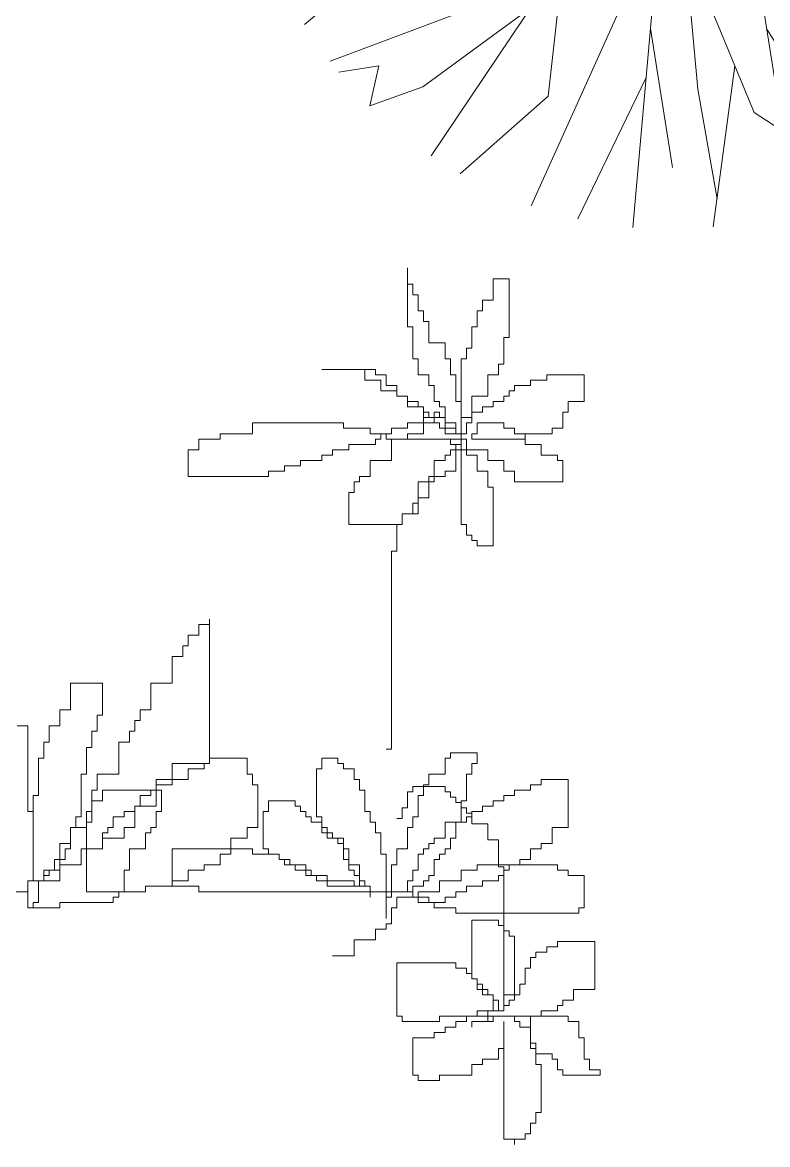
# Model space of a CAD drawing. Header units: millimetres. Extents: x -37049 to 129367, y 25385 to 90033.
# Drawn here: x 22565 to 23471, y 54036 to 55400 of the extents above; entities that cross this region are included whole.
import ezdxf

# ---------------------------------------------------------------- set-up
doc = ezdxf.new("R2010")
doc.units = ezdxf.units.MM
doc.header["$MEASUREMENT"] = 0
doc.layers.add('NCAY', color=3, linetype='Continuous', lineweight=13)

# ---------------------------------------------------------------- blocks, each defined once
blk = doc.blocks.new('A$C696C2BCD')
at = {"layer": 'NCAY'}
for p, q in [((1852.4, 1066.1), (1852.4, 994.6)), ((1852.4, 1046.6), (1852.4, 1066.1)), ((1956.6, 1053.1), (1956.6, 1027.1)), ((1976.1, 1053.1), (1956.6, 1053.1)), ((1976.1, 981.6), (1976.1, 1053.1)), ((1858.9, 1046.6), (1852.4, 1046.6)), ((1858.9, 1033.6), (1858.9, 1046.6)), ((1865.4, 1033.6), (1858.9, 1033.6)), ((1865.4, 1014.1), (1865.4, 1033.6)), ((1956.6, 1027.1), (1943.5, 1027.1)), ((1943.5, 1027.1), (1943.5, 1014.1)), ((1872, 1014.1), (1865.4, 1014.1)), ((1872, 1001.1), (1872, 1014.1)), ((1943.5, 1014.1), (1937, 1014.1)), ((1937, 1014.1), (1937, 994.6)), ((1878.5, 1001.1), (1872, 1001.1)), ((1878.5, 975.1), (1878.5, 1001.1)), ((1852.4, 994.6), (1858.9, 994.6)), ((1858.9, 994.6), (1858.9, 955.6)), ((1937, 994.6), (1930.5, 994.6)), ((1930.5, 994.6), (1930.5, 968.6)), ((1898, 975.1), (1878.5, 975.1)), ((1898, 955.6), (1898, 975.1)), ((1969.6, 949.1), (1969.6, 981.6)), ((1969.6, 981.6), (1976.1, 981.6)), ((1858.9, 955.6), (1865.4, 955.6)), ((1865.4, 955.6), (1865.4, 936.1)), ((1904.5, 955.6), (1898, 955.6)), ((1904.5, 936.1), (1904.5, 955.6)), ((1924, 955.6), (1917.5, 955.6)), ((1917.5, 955.6), (1917.5, 864.6)), ((1930.5, 968.6), (1924, 968.6)), ((1924, 968.6), (1924, 955.6)), ((1813.4, 942.6), (1748.3, 942.6)), ((1748.3, 942.6), (1800.4, 942.6)), ((1800.4, 942.6), (1800.4, 929.6)), ((1813.4, 936.1), (1813.4, 942.6)), ((1963.1, 936.1), (1963.1, 949.1)), ((1963.1, 949.1), (1969.6, 949.1)), ((1800.4, 929.6), (1819.9, 929.6)), ((1826.4, 936.1), (1813.4, 936.1)), ((1819.9, 929.6), (1819.9, 916.6)), ((1826.4, 923.1), (1826.4, 936.1)), ((1865.4, 936.1), (1878.5, 936.1)), ((1878.5, 936.1), (1878.5, 923.1)), ((1911, 936.1), (1904.5, 936.1)), ((1911, 903.6), (1911, 936.1)), ((1950.1, 910.1), (1950.1, 936.1)), ((1950.1, 936.1), (1963.1, 936.1)), ((2021.7, 929.6), (2002.1, 929.6)), ((2002.1, 929.6), (2002.1, 923.1)), ((2021.7, 936.1), (2021.7, 929.6)), ((2067.2, 936.1), (2021.7, 936.1)), ((2067.2, 903.6), (2067.2, 936.1)), ((1819.9, 916.6), (1839.4, 916.6)), ((1839.4, 923.1), (1826.4, 923.1)), ((1839.4, 910.1), (1839.4, 923.1)), ((1839.4, 916.6), (1839.4, 910.1)), ((1878.5, 923.1), (1885, 923.1)), ((1885, 923.1), (1885, 903.6)), ((1982.6, 916.6), (1976.1, 916.6)), ((1976.1, 916.6), (1976.1, 910.1)), ((2002.1, 923.1), (1982.6, 923.1)), ((1982.6, 923.1), (1982.6, 916.6)), ((1852.4, 910.1), (1839.4, 910.1)), ((1839.4, 910.1), (1852.4, 910.1)), ((1852.4, 897.1), (1852.4, 910.1)), ((1852.4, 910.1), (1852.4, 903.6)), ((1852.4, 903.6), (1865.4, 903.6)), ((1865.4, 903.6), (1865.4, 897.1)), ((1885, 903.6), (1891.5, 903.6)), ((1891.5, 903.6), (1891.5, 897.1)), ((1917.5, 903.6), (1911, 903.6)), ((1917.5, 864.6), (1917.5, 903.6)), ((1930.5, 884.1), (1930.5, 910.1)), ((1930.5, 910.1), (1950.1, 910.1)), ((1969.6, 903.6), (1956.6, 903.6)), ((1956.6, 903.6), (1956.6, 897.1)), ((1976.1, 910.1), (1969.6, 910.1)), ((1969.6, 910.1), (1969.6, 903.6)), ((2047.7, 890.6), (2047.7, 903.6)), ((2047.7, 903.6), (2067.2, 903.6)), ((1872, 897.1), (1852.4, 897.1)), ((1865.4, 897.1), (1872, 897.1)), ((1872, 884.1), (1872, 897.1)), ((1872, 897.1), (1872, 890.6)), ((1872, 890.6), (1878.5, 890.6)), ((1878.5, 890.6), (1878.5, 884.1)), ((1885, 890.6), (1891.5, 890.6)), ((1885, 884.1), (1885, 890.6)), ((1891.5, 897.1), (1898, 897.1)), ((1891.5, 890.6), (1891.5, 884.1)), ((1898, 897.1), (1898, 877.6)), ((1943.5, 890.6), (1930.5, 890.6)), ((1930.5, 890.6), (1930.5, 877.6)), ((1956.6, 897.1), (1943.5, 897.1)), ((1943.5, 897.1), (1943.5, 890.6)), ((2041.2, 871.1), (2041.2, 890.6)), ((2041.2, 890.6), (2047.7, 890.6)), ((1774.3, 877.6), (1663.7, 877.6)), ((1663.7, 877.6), (1663.7, 864.6)), ((1774.3, 871.1), (1774.3, 877.6)), ((1852.4, 871.1), (1852.4, 877.6)), ((1852.4, 877.6), (1872, 877.6)), ((1898, 884.1), (1872, 884.1)), ((1872, 877.6), (1872, 884.1)), ((1872, 884.1), (1885, 884.1)), ((1885, 877.6), (1872, 877.6)), ((1872, 877.6), (1872, 864.6)), ((1878.5, 884.1), (1885, 884.1)), ((1891.5, 884.1), (1885, 884.1)), ((1885, 884.1), (1885, 877.6)), ((1885, 884.1), (1885, 877.6)), ((1885, 877.6), (1891.5, 877.6)), ((1891.5, 877.6), (1891.5, 871.1)), ((1898, 871.1), (1898, 884.1)), ((1898, 877.6), (1911, 877.6)), ((1911, 877.6), (1911, 864.6)), ((1917.5, 877.6), (1917.5, 884.1)), ((1917.5, 884.1), (1930.5, 884.1)), ((1917.5, 845.1), (1917.5, 877.6)), ((1917.5, 877.6), (1917.5, 754.1)), ((1930.5, 877.6), (1924, 877.6)), ((1924, 877.6), (1924, 864.6)), ((1969.6, 877.6), (1937, 877.6)), ((1937, 877.6), (1937, 864.6)), ((1969.6, 871.1), (1969.6, 877.6)), ((1624.6, 864.6), (1624.6, 858.1)), ((1663.7, 864.6), (1624.6, 864.6)), ((1806.9, 871.1), (1774.3, 871.1)), ((1806.9, 864.6), (1806.9, 871.1)), ((1826.4, 864.6), (1806.9, 864.6)), ((1819.9, 858.1), (1819.9, 864.6)), ((1819.9, 864.6), (1832.9, 864.6)), ((1826.4, 858.1), (1826.4, 864.6)), ((1832.9, 864.6), (1832.9, 871.1)), ((1832.9, 871.1), (1852.4, 871.1)), ((1872, 864.6), (1852.4, 864.6)), ((1852.4, 864.6), (1852.4, 858.1)), ((1891.5, 871.1), (1898, 871.1)), ((1911, 871.1), (1898, 871.1)), ((1898, 871.1), (1898, 864.6)), ((1898, 864.6), (1917.5, 864.6)), ((1911, 864.6), (1911, 871.1)), ((1917.5, 864.6), (1917.5, 858.1)), ((1924, 864.6), (1917.5, 864.6)), ((1917.5, 864.6), (1917.5, 851.6)), ((1937, 864.6), (1930.5, 864.6)), ((1930.5, 864.6), (1930.5, 858.1)), ((1982.6, 871.1), (1969.6, 871.1)), ((1982.6, 864.6), (1982.6, 871.1)), ((1995.6, 864.6), (1982.6, 864.6)), ((1995.6, 851.6), (1995.6, 864.6)), ((1995.6, 858.1), (1995.6, 864.6)), ((1995.6, 864.6), (2028.2, 864.6)), ((2028.2, 864.6), (2028.2, 871.1)), ((2028.2, 871.1), (2041.2, 871.1)), ((1624.6, 858.1), (1598.6, 858.1)), ((1598.6, 858.1), (1598.6, 845.1)), ((1780.8, 845.1), (1780.8, 851.6)), ((1780.8, 851.6), (1813.4, 851.6)), ((1813.4, 851.6), (1813.4, 858.1)), ((1813.4, 858.1), (1819.9, 858.1)), ((1917.5, 858.1), (1826.4, 858.1)), ((1852.4, 858.1), (1832.9, 858.1)), ((1832.9, 858.1), (1832.9, 832.1)), ((1904.5, 851.6), (1904.5, 858.1)), ((1904.5, 858.1), (1924, 858.1)), ((1917.5, 851.6), (1904.5, 851.6)), ((1917.5, 851.6), (1911, 851.6)), ((1911, 851.6), (1911, 845.1)), ((1917.5, 845.1), (1917.5, 851.6)), ((1924, 858.1), (1924, 845.1)), ((1930.5, 858.1), (1995.6, 858.1)), ((2015.1, 851.6), (1995.6, 851.6)), ((2015.1, 838.6), (2015.1, 851.6)), ((1598.6, 845.1), (1585.6, 845.1)), ((1585.6, 845.1), (1585.6, 812.6)), ((1748.3, 832.1), (1748.3, 838.6)), ((1748.3, 838.6), (1761.3, 838.6)), ((1761.3, 838.6), (1761.3, 845.1)), ((1761.3, 845.1), (1780.8, 845.1)), ((1904.5, 838.6), (1898, 838.6)), ((1898, 838.6), (1898, 832.1)), ((1911, 845.1), (1904.5, 845.1)), ((1904.5, 845.1), (1904.5, 838.6)), ((1911, 845.1), (1917.5, 845.1)), ((1911, 819.1), (1911, 845.1)), ((1924, 845.1), (1917.5, 845.1)), ((1924, 838.6), (1924, 845.1)), ((1924, 845.1), (1950.1, 845.1)), ((1937, 838.6), (1924, 838.6)), ((1937, 819.1), (1937, 838.6)), ((1950.1, 845.1), (1950.1, 832.1)), ((2034.7, 838.6), (2015.1, 838.6)), ((2034.7, 832.1), (2034.7, 838.6)), ((1683.2, 812.6), (1683.2, 819.1)), ((1683.2, 819.1), (1702.7, 819.1)), ((1702.7, 819.1), (1702.7, 825.6)), ((1702.7, 825.6), (1722.3, 825.6)), ((1722.3, 832.1), (1748.3, 832.1)), ((1722.3, 825.6), (1722.3, 832.1)), ((1832.9, 832.1), (1806.9, 832.1)), ((1806.9, 832.1), (1806.9, 812.6)), ((1898, 832.1), (1885, 832.1)), ((1885, 832.1), (1885, 806.1)), ((1898, 812.6), (1898, 819.1)), ((1898, 819.1), (1911, 819.1)), ((1950.1, 819.1), (1937, 819.1)), ((1950.1, 832.1), (1969.6, 832.1)), ((1950.1, 799.6), (1950.1, 819.1)), ((1969.6, 832.1), (1969.6, 819.1)), ((1969.6, 819.1), (1982.6, 819.1)), ((1982.6, 819.1), (1982.6, 806.1)), ((2041.2, 832.1), (2034.7, 832.1)), ((2041.2, 806.1), (2041.2, 832.1)), ((1585.6, 812.6), (1683.2, 812.6)), ((1793.8, 806.1), (1787.3, 806.1)), ((1787.3, 806.1), (1787.3, 793.1)), ((1806.9, 812.6), (1793.8, 812.6)), ((1793.8, 812.6), (1793.8, 806.1)), ((1885, 806.1), (1865.4, 806.1)), ((1865.4, 806.1), (1865.4, 780.1)), ((1878.5, 812.6), (1898, 812.6)), ((1878.5, 786.6), (1878.5, 812.6)), ((1982.6, 806.1), (2041.2, 806.1)), ((1787.3, 793.1), (1780.8, 793.1)), ((1780.8, 793.1), (1780.8, 754.1)), ((1956.6, 799.6), (1950.1, 799.6)), ((1956.6, 728.1), (1956.6, 799.6)), ((1865.4, 780.1), (1858.9, 780.1)), ((1858.9, 780.1), (1858.9, 767.1)), ((1865.4, 767.1), (1865.4, 786.6)), ((1865.4, 786.6), (1878.5, 786.6)), ((1845.9, 754.1), (1845.9, 767.1)), ((1845.9, 767.1), (1865.4, 767.1)), ((1858.9, 767.1), (1845.9, 767.1)), ((1845.9, 767.1), (1845.9, 754.1)), ((1780.8, 754.1), (1845.9, 754.1)), ((1845.9, 754.1), (1839.4, 754.1)), ((1839.4, 754.1), (1839.4, 721.6)), ((1917.5, 754.1), (1924, 754.1)), ((1924, 754.1), (1924, 741.1)), ((1924, 741.1), (1930.5, 741.1)), ((1930.5, 741.1), (1930.5, 734.6)), ((1930.5, 734.6), (1937, 734.6)), ((1937, 734.6), (1937, 728.1)), ((1937, 728.1), (1956.6, 728.1)), ((1832.9, 721.6), (1832.9, 481.1)), ((1839.4, 721.6), (1832.9, 721.6)), ((1598.6, 619.6), (1598.6, 632.6)), ((1598.6, 632.6), (1611.6, 632.6)), ((1611.6, 639.1), (1611.6, 463.6)), ((1611.6, 632.6), (1611.6, 639.1)), ((1585.6, 606.6), (1585.6, 619.6)), ((1585.6, 619.6), (1598.6, 619.6)), ((1579.1, 593.6), (1579.1, 606.6)), ((1579.1, 606.6), (1585.6, 606.6)), ((1566, 561.1), (1566, 593.6)), ((1566, 593.6), (1579.1, 593.6)), ((1481.4, 561.1), (1442.4, 561.1)), ((1442.4, 561.1), (1442.4, 528.6)), ((1481.4, 522.1), (1481.4, 561.1)), ((1540, 528.6), (1540, 561.1)), ((1540, 561.1), (1566, 561.1)), ((1442.4, 528.6), (1429.4, 528.6)), ((1429.4, 528.6), (1429.4, 509.1)), ((1474.9, 502.6), (1474.9, 522.1)), ((1474.9, 522.1), (1481.4, 522.1)), ((1527, 515.6), (1527, 528.6)), ((1527, 528.6), (1540, 528.6)), ((1390.3, 509.1), (1377.3, 509.1)), ((1390.3, 405.1), (1390.3, 509.1)), ((1429.4, 509.1), (1416.3, 509.1)), ((1416.3, 509.1), (1416.3, 489.6)), ((1520.5, 502.6), (1520.5, 515.6)), ((1520.5, 515.6), (1527, 515.6)), ((1468.4, 483.1), (1468.4, 502.6)), ((1468.4, 502.6), (1474.9, 502.6)), ((1514, 489.6), (1514, 502.6)), ((1514, 502.6), (1520.5, 502.6)), ((1416.3, 489.6), (1409.8, 489.6)), ((1409.8, 489.6), (1409.8, 470.1)), ((1461.9, 450.6), (1461.9, 483.1)), ((1461.9, 483.1), (1468.4, 483.1)), ((1501, 450.6), (1501, 489.6)), ((1501, 489.6), (1514, 489.6)), ((1832.9, 481.1), (1826.4, 481.1)), ((1409.8, 470.1), (1403.3, 470.1)), ((1403.3, 470.1), (1403.3, 424.6)), ((1611.6, 463.6), (1611.6, 470.1)), ((1611.6, 470.1), (1657.2, 470.1)), ((1657.2, 470.1), (1657.2, 450.6)), ((1767.8, 470.1), (1748.3, 470.1)), ((1748.3, 470.1), (1748.3, 457.1)), ((1767.8, 463.6), (1767.8, 470.1)), ((1904.5, 470.1), (1898, 470.1)), ((1898, 470.1), (1898, 450.6)), ((1937, 476.6), (1904.5, 476.6)), ((1904.5, 476.6), (1904.5, 470.1)), ((1937, 463.6), (1937, 476.6)), ((1455.4, 398.6), (1455.4, 450.6)), ((1455.4, 450.6), (1461.9, 450.6)), ((1474.9, 431.1), (1474.9, 450.6)), ((1474.9, 450.6), (1501, 450.6)), ((1611.6, 463.6), (1566, 463.6)), ((1566, 463.6), (1566, 444.1)), ((1585.6, 444.1), (1585.6, 457.1)), ((1585.6, 457.1), (1605.1, 457.1)), ((1605.1, 457.1), (1605.1, 463.6)), ((1605.1, 463.6), (1611.6, 463.6)), ((1657.2, 450.6), (1663.7, 450.6)), ((1663.7, 450.6), (1663.7, 437.6)), ((1748.3, 457.1), (1741.8, 457.1)), ((1741.8, 457.1), (1741.8, 398.6)), ((1774.3, 463.6), (1767.8, 463.6)), ((1774.3, 457.1), (1774.3, 463.6)), ((1787.3, 457.1), (1774.3, 457.1)), ((1787.3, 444.1), (1787.3, 457.1)), ((1898, 450.6), (1878.5, 450.6)), ((1878.5, 450.6), (1878.5, 437.6)), ((1924, 418.1), (1924, 450.6)), ((1924, 450.6), (1930.5, 450.6)), ((1930.5, 450.6), (1930.5, 463.6)), ((1930.5, 463.6), (1937, 463.6)), ((1566, 444.1), (1546.5, 444.1)), ((1546.5, 444.1), (1546.5, 411.6)), ((1546.5, 431.1), (1546.5, 437.6)), ((1546.5, 437.6), (1566, 437.6)), ((1566, 437.6), (1566, 444.1)), ((1566, 444.1), (1585.6, 444.1)), ((1663.7, 437.6), (1670.2, 437.6)), ((1670.2, 437.6), (1670.2, 385.6)), ((1793.8, 444.1), (1787.3, 444.1)), ((1793.8, 431.1), (1793.8, 444.1)), ((1878.5, 437.6), (1872, 437.6)), ((1872, 437.6), (1872, 424.6)), ((2002.1, 431.1), (2002.1, 437.6)), ((2002.1, 437.6), (2015.1, 437.6)), ((2015.1, 437.6), (2015.1, 444.1)), ((2015.1, 444.1), (2047.7, 444.1)), ((2047.7, 444.1), (2047.7, 385.6)), ((1403.3, 424.6), (1396.8, 424.6)), ((1396.8, 424.6), (1396.8, 320.6)), ((1468.4, 392.1), (1468.4, 431.1)), ((1468.4, 431.1), (1474.9, 431.1)), ((1553, 431.1), (1481.4, 431.1)), ((1481.4, 431.1), (1481.4, 418.1)), ((1527, 411.6), (1527, 424.6)), ((1527, 424.6), (1540, 424.6)), ((1540, 424.6), (1540, 431.1)), ((1540, 431.1), (1546.5, 431.1)), ((1553, 405.1), (1553, 431.1)), ((1800.4, 431.1), (1793.8, 431.1)), ((1800.4, 405.1), (1800.4, 431.1)), ((1858.9, 429), (1852.4, 429)), ((1852.4, 429), (1852.4, 409.5)), ((1898, 435.5), (1858.9, 435.5)), ((1858.9, 435.5), (1858.9, 429)), ((1872, 424.6), (1865.4, 424.6)), ((1865.4, 424.6), (1865.4, 398.6)), ((1898, 429), (1898, 435.5)), ((1904.5, 429), (1898, 429)), ((1904.5, 422.5), (1904.5, 429)), ((1969.6, 418.1), (1969.6, 424.6)), ((1969.6, 424.6), (1982.6, 424.6)), ((1982.6, 424.6), (1982.6, 431.1)), ((1982.6, 431.1), (2002.1, 431.1)), ((1481.4, 418.1), (1468.4, 418.1)), ((1468.4, 418.1), (1468.4, 405.1)), ((1520.5, 385.6), (1520.5, 411.6)), ((1520.5, 411.6), (1527, 411.6)), ((1546.5, 411.6), (1520.5, 411.6)), ((1520.5, 411.6), (1520.5, 405.1)), ((1715.7, 418.1), (1683.2, 418.1)), ((1683.2, 418.1), (1683.2, 405.1)), ((1715.7, 411.6), (1715.7, 418.1)), ((1722.3, 411.6), (1715.7, 411.6)), ((1722.3, 405.1), (1722.3, 411.6)), ((1852.4, 409.5), (1845.9, 409.5)), ((1845.9, 409.5), (1845.9, 396.5)), ((1911, 422.5), (1904.5, 422.5)), ((1911, 416), (1911, 422.5)), ((1917.5, 416), (1911, 416)), ((1917.5, 392.1), (1917.5, 418.1)), ((1917.5, 418.1), (1924, 418.1)), ((1917.5, 409.5), (1917.5, 416)), ((1924, 409.5), (1917.5, 409.5)), ((1924, 403), (1924, 409.5)), ((1943.5, 405.1), (1943.5, 411.6)), ((1943.5, 411.6), (1956.6, 411.6)), ((1956.6, 411.6), (1956.6, 418.1)), ((1956.6, 418.1), (1969.6, 418.1)), ((1396.8, 405.1), (1390.3, 405.1)), ((1396.8, 320.6), (1396.8, 405.1)), ((1448.9, 385.6), (1448.9, 398.6)), ((1448.9, 398.6), (1455.4, 398.6)), ((1468.4, 405.1), (1461.9, 405.1)), ((1461.9, 405.1), (1461.9, 385.6)), ((1507.5, 398.6), (1494.4, 398.6)), ((1494.4, 398.6), (1494.4, 385.6)), ((1520.5, 405.1), (1507.5, 405.1)), ((1507.5, 405.1), (1507.5, 398.6)), ((1546.5, 385.6), (1546.5, 405.1)), ((1546.5, 405.1), (1553, 405.1)), ((1683.2, 405.1), (1676.7, 405.1)), ((1676.7, 405.1), (1676.7, 359.6)), ((1728.8, 405.1), (1722.3, 405.1)), ((1728.8, 398.6), (1728.8, 405.1)), ((1735.3, 398.6), (1728.8, 398.6)), ((1735.3, 392.1), (1735.3, 398.6)), ((1741.8, 398.6), (1748.3, 398.6)), ((1748.3, 398.6), (1748.3, 379.1)), ((1806.9, 405.1), (1800.4, 405.1)), ((1806.9, 392.1), (1806.9, 405.1)), ((1845.9, 396.5), (1839.4, 396.5)), ((1865.4, 398.6), (1858.9, 398.6)), ((1858.9, 398.6), (1858.9, 385.6)), ((1930.5, 403), (1924, 403)), ((1924, 392.1), (1924, 398.6)), ((1924, 398.6), (1930.5, 398.6)), ((1930.5, 398.6), (1930.5, 405.1)), ((1930.5, 405.1), (1943.5, 405.1)), ((1930.5, 390), (1930.5, 403)), ((1461.9, 385.6), (1442.4, 385.6)), ((1442.4, 385.6), (1442.4, 359.6)), ((1442.4, 366.1), (1442.4, 385.6)), ((1442.4, 385.6), (1448.9, 385.6)), ((1461.9, 307.6), (1461.9, 392.1)), ((1461.9, 392.1), (1468.4, 392.1)), ((1494.4, 385.6), (1487.9, 385.6)), ((1487.9, 385.6), (1487.9, 379.1)), ((1507.5, 372.6), (1507.5, 385.6)), ((1507.5, 385.6), (1520.5, 385.6)), ((1540, 379.1), (1540, 385.6)), ((1540, 385.6), (1546.5, 385.6)), ((1670.2, 385.6), (1657.2, 385.6)), ((1657.2, 385.6), (1657.2, 372.6)), ((1748.3, 392.1), (1735.3, 392.1)), ((1748.3, 385.6), (1748.3, 392.1)), ((1754.8, 385.6), (1748.3, 385.6)), ((1754.8, 372.6), (1754.8, 385.6)), ((1813.4, 392.1), (1806.9, 392.1)), ((1813.4, 379.1), (1813.4, 392.1)), ((1858.9, 385.6), (1852.4, 385.6)), ((1852.4, 385.6), (1852.4, 359.6)), ((1898, 372.6), (1898, 392.1)), ((1898, 392.1), (1924, 392.1)), ((1911, 372.6), (1911, 392.1)), ((1911, 392.1), (1917.5, 392.1)), ((1950.1, 390), (1930.5, 390)), ((1950.1, 370.5), (1950.1, 390)), ((2047.7, 385.6), (2028.2, 385.6)), ((2028.2, 385.6), (2028.2, 366.1)), ((1487.9, 379.1), (1481.4, 379.1)), ((1481.4, 379.1), (1481.4, 372.6)), ((1481.4, 359.6), (1481.4, 372.6)), ((1481.4, 372.6), (1507.5, 372.6)), ((1533.5, 359.6), (1533.5, 379.1)), ((1533.5, 379.1), (1540, 379.1)), ((1657.2, 372.6), (1637.6, 372.6)), ((1637.6, 372.6), (1637.6, 353.1)), ((1748.3, 379.1), (1761.3, 379.1)), ((1774.3, 372.6), (1754.8, 372.6)), ((1761.3, 379.1), (1761.3, 372.6)), ((1761.3, 372.6), (1767.8, 372.6)), ((1767.8, 372.6), (1767.8, 366.1)), ((1774.3, 359.6), (1774.3, 372.6)), ((1819.9, 379.1), (1813.4, 379.1)), ((1819.9, 353.1), (1819.9, 379.1)), ((1885, 372.6), (1898, 372.6)), ((1885, 366.1), (1885, 372.6)), ((1904.5, 359.6), (1904.5, 372.6)), ((1904.5, 372.6), (1911, 372.6)), ((1963.1, 370.5), (1950.1, 370.5)), ((1963.1, 338), (1963.1, 370.5)), ((1429.4, 320.6), (1429.4, 366.1)), ((1429.4, 366.1), (1442.4, 366.1)), ((1442.4, 359.6), (1435.9, 359.6)), ((1435.9, 359.6), (1435.9, 346.6)), ((1455.4, 340.1), (1455.4, 359.6)), ((1455.4, 359.6), (1481.4, 359.6)), ((1514, 333.6), (1514, 359.6)), ((1514, 359.6), (1533.5, 359.6)), ((1566, 359.6), (1566, 314.1)), ((1663.7, 359.6), (1566, 359.6)), ((1663.7, 353.1), (1663.7, 359.6)), ((1676.7, 359.6), (1683.2, 359.6)), ((1683.2, 359.6), (1683.2, 353.1)), ((1767.8, 366.1), (1774.3, 366.1)), ((1774.3, 366.1), (1774.3, 346.6)), ((1780.8, 359.6), (1774.3, 359.6)), ((1780.8, 340.1), (1780.8, 359.6)), ((1852.4, 359.6), (1839.4, 359.6)), ((1839.4, 359.6), (1839.4, 340.1)), ((1872, 353.1), (1872, 359.6)), ((1872, 359.6), (1878.5, 359.6)), ((1878.5, 359.6), (1878.5, 366.1)), ((1878.5, 366.1), (1885, 366.1)), ((1898, 353.1), (1898, 359.6)), ((1898, 359.6), (1904.5, 359.6)), ((2015.1, 359.6), (2002.1, 359.6)), ((2002.1, 359.6), (2002.1, 346.6)), ((2028.2, 366.1), (2015.1, 366.1)), ((2015.1, 366.1), (2015.1, 359.6)), ((1435.9, 346.6), (1422.9, 346.6)), ((1422.9, 346.6), (1422.9, 333.6)), ((1624.6, 353.1), (1624.6, 340.1)), ((1637.6, 353.1), (1624.6, 353.1)), ((1696.2, 353.1), (1663.7, 353.1)), ((1683.2, 353.1), (1696.2, 353.1)), ((1696.2, 353.1), (1696.2, 346.6)), ((1696.2, 346.6), (1696.2, 353.1)), ((1696.2, 346.6), (1709.2, 346.6)), ((1702.7, 346.6), (1696.2, 346.6)), ((1702.7, 340.1), (1702.7, 346.6)), ((1709.2, 346.6), (1709.2, 340.1)), ((1774.3, 346.6), (1780.8, 346.6)), ((1780.8, 346.6), (1780.8, 333.6)), ((1826.4, 353.1), (1819.9, 353.1)), ((1826.4, 275.1), (1826.4, 353.1)), ((1865.4, 333.6), (1865.4, 353.1)), ((1865.4, 353.1), (1872, 353.1)), ((1885, 346.6), (1891.5, 346.6)), ((1885, 327.1), (1885, 346.6)), ((1891.5, 346.6), (1891.5, 353.1)), ((1891.5, 353.1), (1898, 353.1)), ((2002.1, 346.6), (1989.1, 346.6)), ((1989.1, 346.6), (1989.1, 340.1)), ((1409.8, 320.6), (1409.8, 333.6)), ((1409.8, 333.6), (1429.4, 333.6)), ((1422.9, 333.6), (1416.3, 333.6)), ((1416.3, 333.6), (1416.3, 327.1)), ((1429.4, 333.6), (1429.4, 340.1)), ((1429.4, 340.1), (1455.4, 340.1)), ((1507.5, 307.6), (1507.5, 333.6)), ((1507.5, 333.6), (1514, 333.6)), ((1605.1, 333.6), (1585.6, 333.6)), ((1585.6, 333.6), (1585.6, 320.6)), ((1624.6, 340.1), (1605.1, 340.1)), ((1605.1, 340.1), (1605.1, 333.6)), ((1715.7, 340.1), (1702.7, 340.1)), ((1709.2, 340.1), (1728.8, 340.1)), ((1715.7, 333.6), (1715.7, 340.1)), ((1728.8, 333.6), (1715.7, 333.6)), ((1728.8, 340.1), (1728.8, 333.6)), ((1728.8, 333.6), (1735.3, 333.6)), ((1728.8, 327.1), (1728.8, 333.6)), ((1735.3, 333.6), (1735.3, 327.1)), ((1793.8, 340.1), (1780.8, 340.1)), ((1780.8, 333.6), (1787.3, 333.6)), ((1787.3, 333.6), (1787.3, 327.1)), ((1793.8, 314.1), (1793.8, 340.1)), ((1839.4, 340.1), (1832.9, 340.1)), ((1832.9, 340.1), (1832.9, 301.1)), ((1858.9, 320.6), (1858.9, 333.6)), ((1858.9, 333.6), (1865.4, 333.6)), ((1917.5, 320.6), (1917.5, 333.6)), ((1917.5, 333.6), (1937, 333.6)), ((1937, 333.6), (1937, 340.1)), ((1937, 340.1), (2034.7, 340.1)), ((1969.6, 338), (1963.1, 338)), ((1969.6, 169), (1969.6, 338)), ((1976.1, 333.6), (1969.6, 333.6)), ((1969.6, 333.6), (1969.6, 327.1)), ((1989.1, 340.1), (1976.1, 340.1)), ((1976.1, 340.1), (1976.1, 333.6)), ((2034.7, 340.1), (2034.7, 333.6)), ((2034.7, 333.6), (2047.7, 333.6)), ((2047.7, 333.6), (2047.7, 327.1)), ((1390.3, 288.1), (1390.3, 320.6)), ((1390.3, 320.6), (1429.4, 320.6)), ((1390.3, 307.6), (1390.3, 320.6)), ((1390.3, 320.6), (1409.8, 320.6)), ((1409.8, 320.6), (1403.3, 320.6)), ((1403.3, 320.6), (1403.3, 294.6)), ((1416.3, 327.1), (1409.8, 327.1)), ((1409.8, 327.1), (1409.8, 320.6)), ((1566, 314.1), (1533.5, 314.1)), ((1533.5, 314.1), (1533.5, 307.6)), ((1585.6, 320.6), (1566, 320.6)), ((1566, 320.6), (1566, 314.1)), ((1566, 314.1), (1598.6, 314.1)), ((1598.6, 314.1), (1598.6, 307.6)), ((1741.8, 327.1), (1728.8, 327.1)), ((1735.3, 327.1), (1754.8, 327.1)), ((1741.8, 320.6), (1741.8, 327.1)), ((1754.8, 320.6), (1741.8, 320.6)), ((1754.8, 327.1), (1754.8, 320.6)), ((1754.8, 320.6), (1787.3, 320.6)), ((1754.8, 314.1), (1754.8, 320.6)), ((1806.9, 314.1), (1754.8, 314.1)), ((1787.3, 327.1), (1793.8, 327.1)), ((1787.3, 320.6), (1787.3, 314.1)), ((1787.3, 314.1), (1806.9, 314.1)), ((1793.8, 327.1), (1793.8, 320.6)), ((1793.8, 320.6), (1800.4, 320.6)), ((1806.9, 314.1), (1793.8, 314.1)), ((1800.4, 320.6), (1800.4, 314.1)), ((1800.4, 314.1), (1806.9, 314.1)), ((1806.9, 314.1), (1806.9, 301.1)), ((1806.9, 301.1), (1806.9, 314.1)), ((1852.4, 307.6), (1852.4, 320.6)), ((1852.4, 320.6), (1858.9, 320.6)), ((1858.9, 301.1), (1858.9, 314.1)), ((1858.9, 314.1), (1872, 314.1)), ((1872, 314.1), (1872, 320.6)), ((1872, 320.6), (1878.5, 320.6)), ((1878.5, 320.6), (1878.5, 327.1)), ((1878.5, 327.1), (1885, 327.1)), ((1891.5, 307.6), (1891.5, 320.6)), ((1891.5, 320.6), (1917.5, 320.6)), ((1943.5, 314.1), (1924, 314.1)), ((1924, 314.1), (1924, 307.6)), ((1963.1, 320.6), (1943.5, 320.6)), ((1943.5, 320.6), (1943.5, 314.1)), ((1969.6, 327.1), (1963.1, 327.1)), ((1963.1, 327.1), (1963.1, 320.6)), ((2047.7, 327.1), (2067.2, 327.1)), ((2067.2, 327.1), (2067.2, 288.1)), ((1331.7, 307.6), (1390.3, 307.6)), ((1533.5, 307.6), (1461.9, 307.6)), ((1494.4, 294.6), (1494.4, 301.1)), ((1494.4, 301.1), (1501, 301.1)), ((1501, 301.1), (1501, 307.6)), ((1501, 307.6), (1507.5, 307.6)), ((1598.6, 307.6), (1852.4, 307.6)), ((1832.9, 301.1), (1826.4, 301.1)), ((1826.4, 301.1), (1826.4, 275.1)), ((1839.4, 288.1), (1839.4, 301.1)), ((1839.4, 301.1), (1858.9, 301.1)), ((1858.9, 307.6), (1845.9, 307.6)), ((1858.9, 301.1), (1858.9, 307.6)), ((1878.5, 301.1), (1858.9, 301.1)), ((1865.4, 307.6), (1891.5, 307.6)), ((1865.4, 294.6), (1865.4, 307.6)), ((1878.5, 294.6), (1878.5, 301.1)), ((1911, 301.1), (1898, 301.1)), ((1898, 301.1), (1898, 294.6)), ((1924, 307.6), (1911, 307.6)), ((1911, 307.6), (1911, 301.1)), ((1396.8, 288.1), (1390.3, 288.1)), ((1403.3, 294.6), (1396.8, 294.6)), ((1396.8, 294.6), (1396.8, 288.1)), ((1396.8, 288.1), (1429.4, 288.1)), ((1429.4, 288.1), (1429.4, 294.6)), ((1429.4, 294.6), (1494.4, 294.6)), ((1832.9, 268.6), (1832.9, 288.1)), ((1832.9, 288.1), (1839.4, 288.1)), ((1898, 294.6), (1865.4, 294.6)), ((1885, 294.6), (1878.5, 294.6)), ((1885, 288.1), (1885, 294.6)), ((1911, 288.1), (1885, 288.1)), ((1911, 281.6), (1911, 288.1)), ((2060.7, 288.1), (2060.7, 281.6)), ((2067.2, 288.1), (2060.7, 288.1)), ((2060.7, 281.6), (1911, 281.6)), ((1930.5, 273), (1963.1, 273)), ((1930.5, 201.5), (1930.5, 273)), ((1963.1, 273), (1963.1, 266.5)), ((1813.4, 249.1), (1813.4, 262.1)), ((1813.4, 262.1), (1826.4, 262.1)), ((1826.4, 262.1), (1826.4, 268.6)), ((1826.4, 268.6), (1832.9, 268.6)), ((1963.1, 266.5), (1969.6, 266.5)), ((1969.6, 266.5), (1969.6, 260)), ((1969.6, 260), (1976.1, 260)), ((1976.1, 260), (1976.1, 253.5)), ((1787.3, 229.6), (1787.3, 249.1)), ((1787.3, 249.1), (1813.4, 249.1)), ((1976.1, 253.5), (1982.6, 253.5)), ((1982.6, 253.5), (1982.6, 175.5)), ((2034.7, 240.5), (2034.7, 247)), ((2034.7, 247), (2080.2, 247)), ((2080.2, 247), (2080.2, 188.5)), ((2008.6, 227.5), (2008.6, 234)), ((2008.6, 234), (2021.7, 234)), ((2021.7, 234), (2021.7, 240.5)), ((2021.7, 240.5), (2034.7, 240.5)), ((1761.3, 229.6), (1787.3, 229.6)), ((1839.4, 221), (1911, 221)), ((1839.4, 156), (1839.4, 221)), ((1911, 221), (1911, 214.5)), ((2002.1, 227.5), (2008.6, 227.5)), ((2002.1, 214.5), (2002.1, 227.5)), ((1911, 214.5), (1924, 214.5)), ((1924, 214.5), (1924, 208)), ((1924, 208), (1930.5, 208)), ((1930.5, 208), (1930.5, 201.5)), ((1995.6, 195), (1995.6, 214.5)), ((1995.6, 214.5), (2002.1, 214.5)), ((1930.5, 201.5), (1937, 201.5)), ((1937, 201.5), (1930.5, 201.5)), ((1937, 201.5), (1937, 195)), ((1937, 188.5), (1937, 201.5)), ((1937, 195), (1943.5, 195)), ((1943.5, 195), (1943.5, 182)), ((1989.1, 182), (1989.1, 195)), ((1989.1, 195), (1995.6, 195)), ((1950.1, 188.5), (1937, 188.5)), ((1943.5, 182), (1956.6, 182)), ((1950.1, 182), (1950.1, 188.5)), ((1956.6, 182), (1950.1, 182)), ((1956.6, 182), (1956.6, 175.5)), ((1956.6, 162.5), (1956.6, 182)), ((1969.6, 162.5), (1969.6, 182)), ((1969.6, 182), (1989.1, 182)), ((2054.2, 188.5), (2054.2, 175.5)), ((2080.2, 188.5), (2054.2, 188.5)), ((1956.6, 175.5), (1963.1, 175.5)), ((1963.1, 175.5), (1963.1, 162.5)), ((1976.1, 169), (1969.6, 169)), ((1982.6, 175.5), (1976.1, 175.5)), ((1976.1, 175.5), (1976.1, 169)), ((2041.2, 169), (2034.7, 169)), ((2034.7, 169), (2034.7, 162.5)), ((2054.2, 175.5), (2041.2, 175.5)), ((2041.2, 175.5), (2041.2, 169)), ((1845.9, 156), (1839.4, 156)), ((1845.9, 149.5), (1845.9, 156)), ((1937, 156), (1891.5, 156)), ((1891.5, 156), (1891.5, 149.5)), ((1924, 149.5), (1924, 156)), ((1924, 156), (1950.1, 156)), ((1969.6, 162.5), (1937, 162.5)), ((1937, 162.5), (1937, 156)), ((1950.1, 156), (1950.1, 162.5)), ((1950.1, 162.5), (1969.6, 162.5)), ((2015.1, 156), (1950.1, 156)), ((1950.1, 156), (1950.1, 149.5)), ((1969.6, 162.5), (1956.6, 162.5)), ((1956.6, 149.5), (1956.6, 156)), ((1956.6, 156), (2047.7, 156)), ((1963.1, 162.5), (1969.6, 162.5)), ((1982.6, 149.5), (1982.6, 156)), ((1982.6, 156), (2002.1, 156)), ((2002.1, 156), (2002.1, 123.5)), ((2034.7, 162.5), (2015.1, 162.5)), ((2015.1, 162.5), (2015.1, 156)), ((2047.7, 156), (2047.7, 149.5)), ((1891.5, 149.5), (1845.9, 149.5)), ((1885, 136.5), (1898, 136.5)), ((1885, 130), (1885, 136.5)), ((1898, 136.5), (1898, 143)), ((1898, 143), (1911, 143)), ((1911, 143), (1911, 149.5)), ((1911, 149.5), (1924, 149.5)), ((1950.1, 149.5), (1930.5, 149.5)), ((1930.5, 149.5), (1930.5, 143)), ((1930.5, 143), (1930.5, 149.5)), ((1930.5, 149.5), (1956.6, 149.5)), ((1969.6, 6.5), (1969.6, 149.5)), ((1969.6, 149.5), (1969.6, 117)), ((1989.1, 149.5), (1982.6, 149.5)), ((1989.1, 143), (1989.1, 149.5)), ((2002.1, 143), (1989.1, 143)), ((2002.1, 117), (2002.1, 143)), ((2047.7, 149.5), (2060.7, 149.5)), ((2060.7, 149.5), (2060.7, 130)), ((1858.9, 84.5), (1858.9, 130)), ((1858.9, 130), (1885, 130)), ((2002.1, 123.5), (2008.6, 123.5)), ((2008.6, 123.5), (2008.6, 97.5)), ((2060.7, 130), (2067.2, 130)), ((2067.2, 130), (2067.2, 104)), ((1963.1, 117), (1963.1, 104)), ((1969.6, 117), (1963.1, 117)), ((2008.6, 117), (2002.1, 117)), ((2008.6, 110.5), (2008.6, 117)), ((2028.2, 110.5), (2008.6, 110.5)), ((2028.2, 104), (2028.2, 110.5)), ((1943.5, 97.5), (1930.5, 97.5)), ((1930.5, 97.5), (1930.5, 84.5)), ((1963.1, 104), (1943.5, 104)), ((1943.5, 104), (1943.5, 97.5)), ((2008.6, 97.5), (2015.1, 97.5)), ((2015.1, 97.5), (2015.1, 39)), ((2034.7, 104), (2028.2, 104)), ((2034.7, 91), (2034.7, 104)), ((2067.2, 104), (2073.7, 104)), ((2073.7, 104), (2073.7, 91)), ((1865.4, 84.5), (1858.9, 84.5)), ((1865.4, 78), (1865.4, 84.5)), ((1930.5, 84.5), (1891.5, 84.5)), ((1891.5, 84.5), (1891.5, 78)), ((2041.2, 91), (2034.7, 91)), ((2041.2, 84.5), (2041.2, 91)), ((2086.7, 84.5), (2041.2, 84.5)), ((2073.7, 91), (2086.7, 91)), ((2086.7, 91), (2086.7, 84.5)), ((1891.5, 78), (1865.4, 78)), ((2015.1, 39), (2008.6, 39)), ((2008.6, 39), (2008.6, 26)), ((2008.6, 26), (2002.1, 26)), ((2002.1, 26), (2002.1, 13)), ((1982.6, 6.5), (1969.6, 6.5)), ((1995.6, 6.5), (1982.6, 6.5)), ((1982.6, 6.5), (1982.6, 0)), ((1982.6, 0), (1982.6, 6.5)), ((2002.1, 13), (1995.6, 13)), ((1995.6, 13), (1995.6, 6.5))]:
    blk.add_line(p, q, dxfattribs=at)
blk = doc.blocks.new('A$C78B32BF3')
at = {"layer": 'NCAY', "color": 3}
for p, q in [((485.9, 875.5), (487.4, 1044.7)), ((523.9, 522), (562.2, 1044.5)), ((379.6, 936.5), (378.1, 1025.2)), ((417, 902.7), (425.4, 1036.6)), ((580.4, 909.9), (661.2, 1027.4)), ((676, 814.3), (661.2, 1027.4)), ((523.8, 521.9), (700.8, 1015)), ((589.1, 948.6), (589, 1012.1)), ((379.6, 936.5), (309.2, 999.9)), ((485.9, 875.5), (460.2, 1008.3)), ((705, 797), (718.3, 1008.3)), ((403.2, 800.8), (282.2, 986.9)), ((417, 902.7), (282.2, 986.9)), ((789.1, 924.3), (788, 974.3)), ((523.9, 522), (229.7, 955.6)), ((789.1, 924.3), (834.6, 943.7)), ((426.8, 665.1), (379.6, 936.5)), ((705, 797), (789.1, 924.3)), ((705, 797), (870.3, 914.8)), ((369.8, 749.1), (176, 913.8)), ((504.9, 698.7), (417, 902.7)), ((603.1, 742.7), (580.4, 909.9)), ((262.7, 722.8), (157.3, 896.3)), ((739, 692.1), (889.1, 897.4)), ((523.9, 522), (485.9, 875.5)), ((141.8, 816), (125.9, 862.8)), ((523.8, 521.9), (934.7, 846.9)), ((141.8, 816), (92, 818.6)), ((262.7, 722.8), (141.8, 816)), ((618.7, 596.9), (676, 814.3)), ((580.4, 679.5), (705, 797)), ((793, 662.6), (969.7, 796.9)), ((895.7, 656.3), (969.7, 796.9)), ((379.9, 558.2), (61.3, 768)), ((262.7, 722.8), (52.9, 751.6)), ((193.2, 605.2), (36.6, 714.5)), ((370.8, 590), (262.7, 722.8)), ((243.3, 695.2), (29.7, 696)), ((455.9, 622.1), (243.3, 695.2)), ((698.7, 553.7), (895.7, 656.3)), ((895.7, 656.3), (1029.8, 657.7)), ((523.9, 522), (15.8, 649.8)), ((873.6, 585.6), (1004.1, 620.9)), ((523.8, 521.9), (873.6, 585.6)), ((805, 521.9), (970.9, 563.5)), ((169.1, 545.5), (33.9, 543.1)), ((346.5, 533.8), (130.4, 482.4)), ((523.9, 522), (169.1, 545.5)), ((523.9, 522), (46.1, 307)), ((523.9, 522), (231.9, 87)), ((523.8, 521.9), (477.5, 0)), ((523.8, 521.9), (811.3, 83.9)), ((523.8, 521.9), (1047.7, 521.9)), ((523.8, 521.9), (999.4, 302)), ((523.8, 521.9), (556.3, 167.9)), ((864.7, 521.9), (1043.3, 454.1)), ((130.4, 482.4), (0, 513.7)), ((130.4, 482.4), (24.3, 364.1)), ((413.5, 472.4), (304.9, 275.5)), ((228.4, 451.2), (24.3, 364.1)), ((366.2, 451), (90.7, 451.3)), ((675.8, 451.6), (781.8, 317.1)), ((852.3, 459), (1038.4, 423.4)), ((736.8, 423.4), (905.3, 431.2)), ((905.3, 431.2), (1015.3, 340.3)), ((590.2, 420.7), (801.7, 344.4)), ((273.6, 409.4), (78, 246.9)), ((430.5, 382.9), (281, 299.4)), ((510.7, 374.1), (353.7, 26.3)), ((618.7, 377.3), (661.7, 105.2)), ((540.1, 344.9), (624.8, 139.6)), ((801.7, 344.4), (1015.3, 340.3)), ((393.1, 327.2), (374.4, 159.5)), ((781.8, 317.1), (901.3, 222.1)), ((781.8, 317.1), (884.6, 142)), ((674.4, 292.4), (865.6, 124.8)), ((304.9, 275.5), (108.9, 202.2)), ((352.1, 266), (221.8, 171)), ((499, 241.8), (525.7, 72.8)), ((640.2, 241.2), (758.3, 53.4)), ((901.3, 222.1), (916.5, 175)), ((901.3, 222.1), (951.1, 218.7)), ((168.4, 196.4), (119.6, 188.8)), ((168.4, 196.4), (157.2, 147.7)), ((601.4, 196.3), (575, 0.5)), ((493.7, 182.3), (410.4, 10.4)), ((221.8, 171), (157.2, 147.7)), ((556.3, 167.9), (580, 34.7)), ((374.4, 159.5), (267.3, 65.2)), ((624.8, 139.6), (758.3, 53.4)), ((661.7, 105.2), (661.8, 16.5))]:
    blk.add_line(p, q, dxfattribs=at)

msp = doc.modelspace()

# ---------------------------------------------------------------- block references
at = {"layer": 'NCAY', "ltscale": 30}
for name, p in [('A$C78B32BF3', (22830.1, 55151)), ('A$C696C2BCD', (21180.9, 54035.5))]:
    msp.add_blockref(name, p, dxfattribs=at)

doc.saveas('drawing.dxf')
